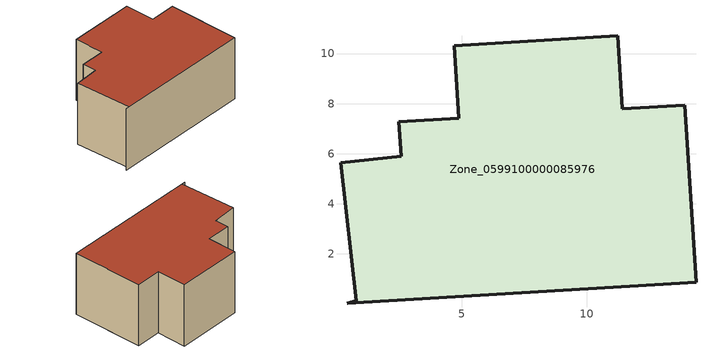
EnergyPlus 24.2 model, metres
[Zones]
Zone_0599100000085976
 floor ground (C_G): 2.59,5.91 2.49,7.28 4.88,7.42 4.69,10.31 11.22,10.71 11.41,7.79 13.9,7.94 14.36,0.87 0.42,0.03 0.78,0.12 0.16,5.64 z0
 wall outside (C_F): 11.41,7.79 11.22,10.71 4.69,10.31 4.88,7.42 2.49,7.28 2.59,5.91 0.16,5.64 0.78,0.12 0.42,0.03 14.36,0.87 13.9,7.94 11.41,7.79 z0:6.38
 roof outside (C_R): 2.49,7.28 2.59,5.91 0.16,5.64 0.78,0.12 0.42,0.03 14.36,0.87 13.9,7.94 11.41,7.79 11.22,10.71 4.69,10.31 4.88,7.42 z6.38
[BUILDING]
Pand.0599100000085976: North Axis=0; Terrain=City; Loads Convergence Tolerance Value=0.04; Temperature Convergence Tolerance Value=0.4; Solar Distribution=FullExterior; Maximum Number of Warmup Days=25; Minimum Number of Warmup Days=1
[Site:Location]
Rotterdam.The.Hague.AP_ZH_NLD Design_Conditions: Latitude=51.96; Longitude=4.45; Time Zone=1; Elevation=-4.5
[SITE:GROUNDTEMPERATURE:BUILDINGSURFACE]
18, 18, 18, 18, 18, 18, 18, 18, 18, 18, 18, 18
[MATERIAL] Thermal Absorptance=0.9; Solar Absorptance=0.7; Visible Absorptance=0.7
Name | Roughness | Thickness | Conductivity | Density | Specific Heat
G.TI.1946-1964 | MediumSmooth | 0.15 | 1 | 540 | 1210
F.TI.1946-1964 | Rough | 0.3 | 0.857143 | 1920 | 840
R.TI.1946-1964 | MediumRough | 0.2 | 0.277778 | 1500 | 1000
[CONSTRUCTION]
C_G: G.TI.1946-1964
C_F: F.TI.1946-1964
C_R: R.TI.1946-1964
[ZONE]
Zone_0599100000085976: Type=1; Multiplier=1; Ceiling Height=Autocalculate; Volume=Autocalculate; Floor Area=autocalculate; Part of Total Floor Area=Yes
[ZONEINFILTRATION:DESIGNFLOWRATE]
Infil_Zone_0599100000085976: Zone or ZoneList or Space or SpaceList=Zone_0599100000085976; Schedule=AlwaysOn; Design Flow Rate Calculation Method=Flow/Area; Flow Rate per Floor Area=0.003; Constant Term Coefficient=1; Temperature Term Coefficient=0; Velocity Term Coefficient=0; Velocity Squared Term Coefficient=0
[HVACTEMPLATE:ZONE:IDEALLOADSAIRSYSTEM]
Zone_0599100000085976: Maximum Heating Supply Air Temperature=50; Minimum Cooling Supply Air Temperature=13; Maximum Heating Supply Air Humidity Ratio=0.0156; Minimum Cooling Supply Air Humidity Ratio=0.0077; Heating Limit=NoLimit; Cooling Limit=NoLimit; Dehumidification Control Type=ConstantSensibleHeatRatio; Cooling Sensible Heat Ratio=0.7; Dehumidification Setpoint=60; Humidification Control Type=None; Humidification Setpoint=30; Outdoor Air Method=None; Outdoor Air Flow Rate per Person=0.00944; Outdoor Air Flow Rate per Zone Floor Area=0; Outdoor Air Flow Rate per Zone=0; Demand Controlled Ventilation Type=None; Outdoor Air Economizer Type=NoEconomizer; Heat Recovery Type=None; Sensible Heat Recovery Effectiveness=0.7; Latent Heat Recovery Effectiveness=0.65
[ZONECONTROL:THERMOSTAT]
ThermostatControl_Zone_0599100000085976: Zone or ZoneList=Zone_0599100000085976; Control Type Schedule=DualSetpointControlType; Control 1=Thermostat_Zone_0599100000085976; Temperature Difference Between Cutout And Setpoint=0
[THERMOSTATSETPOINT:DUALSETPOINT]
Thermostat_Zone_0599100000085976: Heating Setpoint Temperature Schedule=HeatingSetpoint_Zone_0599100000085976; Cooling Setpoint Temperature Schedule=CoolingSetpoint_Zone_0599100000085976
[SCHEDULE:COMPACT]
HeatingSetpoint_Zone_0599100000085976: Through: 12/31, For: AllDays, Until: 24:00, 21
CoolingSetpoint_Zone_0599100000085976: Through: 12/31, For: AllDays, Until: 24:00, 24
DualSetpointControlType: Through: 12/31, For: AllDays, Until: 24:00, 4
AlwaysOn: Through: 12/31, For: AllDays, Until: 24:00, 1
